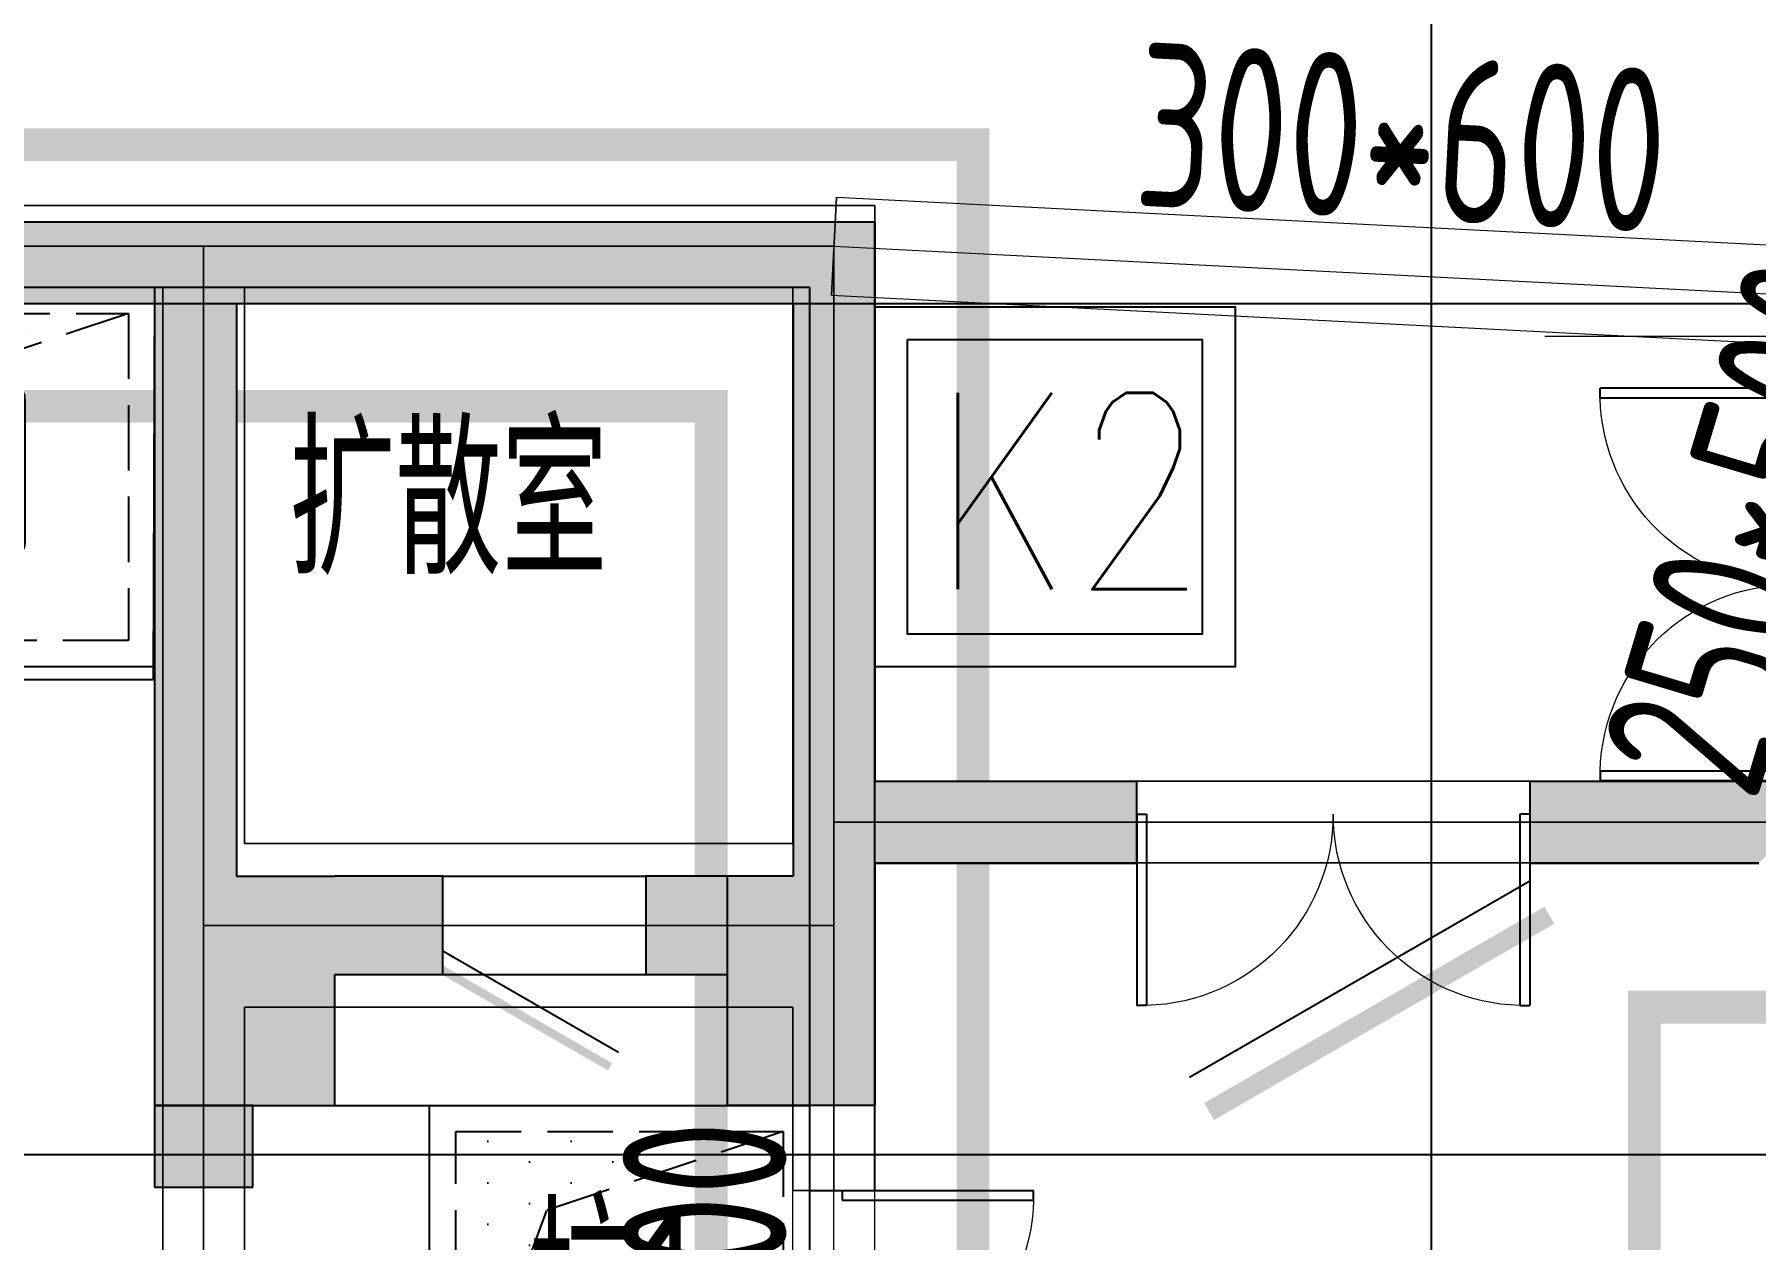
# Model space of a CAD drawing. Extents: x 369444 to 684549, y -549309 to 575337.
# Drawn here: x 430308 to 435564, y 403897 to 407579 of the extents above; entities that cross this region are included whole.
import ezdxf

# ---------------------------------------------------------------- set-up
doc = ezdxf.new("R2010")
doc.units = 0
doc.header["$LTSCALE"] = 1000
doc.header["$MEASUREMENT"] = 0
doc.linetypes.add('DASH', pattern=[0.35, 0.25, -0.1])
doc.linetypes.add('DOTE', pattern=[2.4200000000000004, 2, -0.2, 0.02, -0.2])
for name, color, linetype, lineweight, true_color in [('-1-0-1', 7, 'Continuous', 0, 0xc0c0c0), ('-1-1-2', 7, 'Continuous', 0, 0xc0c0c0), ('-2-0-1', 1, 'Continuous', 0, 0xff0000), ('-2-1-2', 9, 'Continuous', 0, 0x808080), ('1-6-1', 7, 'Continuous', 0, 0x55ff55), ('1-6-2', 7, 'Continuous', 0, 0x55ff55), ('12-6-1', 4, 'Continuous', 0, 0x00ffff), ('12-6-2', 4, 'Continuous', 0, 0x00ffff), ('12-6-5', 4, 'Continuous', 0, 0x00ffff)]:
    doc.layers.add(name, color=color, linetype=linetype, lineweight=lineweight, true_color=true_color)
for name, color, linetype in [('AIRD-PLUM', 122, 'Continuous'), ('DOTE', 1, 'Continuous'), ('PUB_HATCH', 8, 'Continuous'), ('WALL', 9, 'Continuous'), ('WINDOW', 4, 'Continuous'), ('填充', 8, 'Continuous'), ('文字', 2, 'Continuous'), ('车库集水坑', 60, 'Continuous'), ('防火分区线', 7, 'Continuous')]:
    doc.layers.add(name, color=color, linetype=linetype)
doc.layers.add('DOTE2', color=122, linetype='DOTE', lineweight=9)
doc.styles.add('_HZTXT', font='txt.shx', dxfattribs={"width": 0.8, "bigfont": 'HZTXT.shx'})
doc.styles.add('_TCH_DIM', font='SIMPLEX', dxfattribs={"bigfont": 'GBCBIG'})
doc.styles.add('yjkcad', font='yjkeng.shx', dxfattribs={"width": 0.7, "height": 250, "bigfont": 'yjkchn.shx'})
doc.styles.add('说明', font='TSSDENG', dxfattribs={"width": 0.7, "bigfont": 'HZTXT'})

# ---------------------------------------------------------------- blocks, each defined once
blk = doc.blocks.new('$DorLib2D$00000002')
for p, q in [((-0.5, -5.684341886080802e-17), (-0.5000000000000007, 0.4875)), ((-0.4750000000000007, 0.4875), (-0.5000000000000007, 0.4875)), ((-0.475, -2.842170943040401e-17), (-0.4750000000000007, 0.4875)), ((0.475, -2.842170943040401e-17), (0.4750000000000007, 0.4875)), ((0.4750000000000007, 0.4875), (0.5000000000000007, 0.4875)), ((0.5, -5.684341886080802e-17), (0.5000000000000007, 0.4875)), ((-0.5, -5.684341886080802e-17), (-0.475, -2.842170943040401e-17)), ((0.5, -5.684341886080802e-17), (0.475, -2.842170943040401e-17))]:
    blk.add_line(p, q)
at = {"lineweight": 13}
for centre, start, end in [((-0.4875, -4.263256414560601e-17), 0, 88.53071641864632), ((0.4875, -4.263256414560601e-17), 91.4692835813537, 180)]:
    blk.add_arc(centre, 0.4875, start, end, dxfattribs=at)
blk = doc.blocks.new('22#loudixiayicengjksdf')
at = {"layer": 'WALL'}
h = blk.add_hatch(color=0, dxfattribs=at)
h.dxf.hatch_style = 1
h.paths.add_polyline_path([(-183057.3250882935, -69118.8254491291), (-183057.3250882935, -68618.8254491291), (-183557.3250882935, -68618.8254491291), (-183557.3250882935, -69118.8254491291)], flags=17)
h.paths.add_polyline_path([(-170857.3250882935, -69118.8254491291), (-170857.3250882935, -68618.8254491291), (-171407.3250882935, -68618.8254491291), (-171407.3250882935, -69118.8254491291)], flags=17)
h.paths.add_polyline_path([(-171407.3250882935, -70818.8254491291), (-171157.3250882935, -70818.8254491291), (-171157.3250882935, -70418.8254491291), (-171557.3250882935, -70418.8254491291), (-171557.3250882935, -70818.8254491291)], flags=17)
h.paths.add_polyline_path([(-183507.3250882935, -70818.8254491291), (-183357.3250882935, -70818.8254491291), (-183357.3250882935, -70418.8254491291), (-183757.3250882935, -70418.8254491291), (-183757.3250882935, -70818.8254491291)], flags=17)
h.paths.add_polyline_path([(-168657.3250882935, -64218.8254491291), (-170857.3250882935, -64218.8254491291), (-170857.3250882935, -66418.8254491291), (-170307.3250882935, -66418.8254491291), (-170307.3250882935, -66618.8254491291), (-171107.3250882935, -66618.8254491291), (-171107.3250882935, -63968.8254491291), (-168457.3250882935, -63968.8254491291), (-168457.3250882935, -66618.8254491291), (-169207.3250882935, -66618.8254491291), (-169207.3250882935, -66418.8254491291), (-168657.3250882935, -66418.8254491291)])
h.paths.add_polyline_path([(-179257.3250882935, -73468.8254491291), (-179807.3250882935, -73468.8254491291), (-179807.3250882935, -73218.8254491291), (-179257.3250882935, -73218.8254491291), (-178857.3250882935, -73218.8254491291), (-178857.3250882935, -73468.8254491291), (-179007.3250882935, -73468.8254491291), (-179007.3250882935, -76368.8254491291), (-180757.3250882935, -76368.8254491291), (-180757.3250882935, -76118.8254491291), (-179257.3250882935, -76118.8254491291)])
h.paths.add_polyline_path([(-165957.3250882935, -64218.8254491291), (-166607.3250882935, -64218.8254491291), (-166607.3250882935, -63968.8254491291), (-165707.3250882935, -63968.8254491291), (-165707.3250882935, -65768.8254491291), (-165957.3250882935, -65768.8254491291)])
h.paths.add_polyline_path([(-188307.3250882935, -64018.82544911467), (-188957.3250882935, -64018.8254491291), (-188957.3250882935, -65568.8254491291), (-189207.3250882935, -65568.8254491291), (-189207.3250882935, -63768.8254491291), (-188307.3250882935, -63768.82544911467)])
h.paths.add_polyline_path([(-173307.3250882935, -80968.8254491291), (-174157.3250882935, -80968.8254491291), (-174857.3250882935, -80968.8254491291), (-174857.3250882935, -80718.8254491291), (-174407.3250882935, -80718.8254491291), (-174407.3250882935, -77518.8254491291), (-174157.3250882935, -77518.8254491291), (-174157.3250882935, -80718.8254491291), (-173307.3250882935, -80718.8254491291)])
h.paths.add_polyline_path([(-180757.3250882935, -80968.8254491291), (-181607.3250882935, -80968.8254491291), (-181607.3250882935, -80718.8254491291), (-180757.3250882935, -80718.8254491291), (-180757.3250882935, -77518.8254491291), (-180507.3250882935, -77518.8254491291), (-180507.3250882935, -80718.8254491291), (-180057.3250882935, -80718.8254491291), (-180057.3250882935, -80968.8254491291)])
h.paths.add_polyline_path([(-175107.3250882935, -73468.8254491291), (-175657.3250882935, -73468.8254491291), (-175657.3250882935, -76118.8254491291), (-174157.3250882935, -76118.8254491291), (-174157.3250882935, -76368.8254491291), (-175907.3250882935, -76368.8254491291), (-175907.3250882935, -73468.8254491291), (-176057.3250882935, -73468.8254491291), (-176057.3250882935, -73218.8254491291), (-175657.3250882935, -73218.8254491291), (-175107.3250882935, -73218.8254491291)])
h.paths.add_polyline_path([(-159582.3250882935, -72668.8254491291), (-160057.3250882935, -72668.8254491291), (-160057.3250882935, -74418.8254491291), (-160307.3250882935, -74418.8254491291), (-160307.3250882935, -72668.8254491291), (-160407.3250882935, -72668.8254491291), (-160407.3250882935, -72418.8254491291), (-160057.3250882935, -72418.8254491291), (-159582.3250882935, -72418.8254491291)])
h.paths.add_polyline_path([(-163357.3250882935, -80968.8254491291), (-163657.3250882935, -80968.8254491291), (-164057.3250882935, -80968.8254491291), (-164057.3250882935, -80718.8254491291), (-163907.3250882935, -80718.8254491291), (-163907.3250882935, -77118.8254491291), (-163657.3250882935, -77118.8254491291), (-163657.3250882935, -80718.8254491291), (-163357.3250882935, -80718.8254491291)])
h.paths.add_polyline_path([(-166757.3250882935, -80968.8254491291), (-167782.3250882935, -80968.8254491291), (-168557.3250882935, -80968.8254491291), (-168557.3250882935, -80718.8254491291), (-167807.3250882935, -80718.8254491291), (-167807.325088273, -77018.8254491291), (-167507.325088273, -77018.8254491291), (-167507.3250882935, -80718.8254491291), (-166757.3250882935, -80718.8254491291)])
h.paths.add_polyline_path([(-191007.3250882935, -75018.8254491291), (-191007.3250882935, -75818.8254491291), (-193107.3250882935, -75818.8254491291), (-193107.3250882935, -75568.8254491291), (-191257.3250882935, -75568.8254491291), (-191257.3250882935, -75018.8254491291)])
h.paths.add_polyline_path([(-183307.3250882935, -66418.8254491291), (-184057.3250882935, -66418.8254491291), (-184057.3250882935, -64018.8254491291), (-186257.3250882935, -64018.8254491291), (-186257.3250882935, -66218.8254491291), (-185707.3250882935, -66218.8254491291), (-185707.3250882935, -66418.8254491291), (-186457.3250882935, -66418.8254491291), (-186457.3250882935, -63768.8254491291), (-183807.3250882935, -63768.8254491291), (-183807.3250882935, -66168.8254491291), (-183307.3250882935, -66168.8254491291)])
h.paths.add_polyline_path([(-171407.3250882935, -73468.8254491291), (-171857.3250882935, -73468.8254491291), (-171857.3250882935, -73218.8254491291), (-171157.3250882935, -73218.8254491291), (-171157.3250882935, -76368.8254491291), (-171407.3250882935, -76368.8254491291)])
h.paths.add_polyline_path([(-183057.3250882935, -73468.8254491291), (-183507.3250882935, -73468.8254491291), (-183507.3250882935, -76368.8254491291), (-183757.3250882935, -76368.8254491291), (-183757.3250882935, -73218.8254491291), (-183057.3250882935, -73218.8254491291)])
h.paths.add_polyline_path([(-187382.3250882935, -80968.8254491291), (-188157.3250882935, -80968.8254491291), (-188157.3250882935, -80718.8254491291), (-187407.3250882935, -80718.8254491291), (-187407.3250882935, -77018.8254491291), (-187107.3250882935, -77018.8254491291), (-187107.3250882935, -80718.8254491291), (-186357.3250882935, -80718.8254491291), (-186357.3250882935, -80968.8254491291)])
h.paths.add_polyline_path([(-191257.3250882935, -80968.8254491291), (-191557.3250882935, -80968.8254491291), (-191557.3250882935, -80718.8254491291), (-191257.3250882935, -80718.8254491291), (-191257.3250882935, -77118.8254491291), (-191007.3250882935, -77118.8254491291), (-191007.3250882935, -80718.8254491291), (-190857.3250882935, -80718.8254491291), (-190857.3250882935, -80968.8254491291)])
h.paths.add_polyline_path([(-194857.3250882935, -72668.8254491291), (-195332.3250882935, -72668.8254491291), (-195332.3250882935, -72418.8254491291), (-194857.3250882935, -72418.8254491291), (-194507.3250882935, -72418.8254491291), (-194507.3250882935, -72668.8254491291), (-194607.3250882935, -72668.8254491291), (-194607.3250882935, -74418.8254491291), (-194857.3250882935, -74418.8254491291)])
h.paths.add_polyline_path([(-157057.3250882935, -81968.8254491291), (-157607.3250882935, -81968.8254491291), (-157607.3250882935, -81718.8254491291), (-157357.3250882935, -81718.8254491291), (-157357.3250882935, -77268.8254491291), (-157057.3250882935, -77268.8254491291)])
h.paths.add_polyline_path([(-197307.3250882935, -81968.8254491291), (-197857.3250882935, -81968.8254491291), (-197857.3250882935, -77268.8254491291), (-197557.3250882935, -77268.8254491291), (-197557.3250882935, -81718.8254491291), (-197307.3250882935, -81718.8254491291)])
h.paths.add_polyline_path([(-165557.3250882935, -72668.8254491291), (-165957.3250882935, -72668.8254491291), (-165957.3250882935, -69118.8254491291), (-166357.3250882935, -69118.8254491291), (-166357.3250882935, -68918.8254491291), (-165707.3250882935, -68918.8254491291), (-165707.3250882935, -72418.8254491291), (-165557.3250882935, -72418.8254491291)])
h.paths.add_polyline_path([(-188957.3250882935, -72668.8254491291), (-189357.3250882935, -72668.8254491291), (-189357.3250882935, -72418.8254491291), (-189207.3250882935, -72418.8254491291), (-189207.3250882935, -68918.8254491291), (-188507.3250882935, -68918.8254491291), (-188507.3250882935, -69118.8254491291), (-188957.3250882935, -69118.8254491291)])
h.paths.add_polyline_path([(-160857.3250882935, -80968.8254491291), (-161557.3250882935, -80968.8254491291), (-161557.3250882935, -80718.8254491291), (-160857.3250882935, -80718.8254491291), (-160857.3250882935, -77818.8254491291), (-160607.3250882935, -77818.8254491291), (-160607.3250882935, -80718.8254491291), (-160607.3250882935, -81718.8254491291), (-160007.3250882935, -81718.8254491291), (-160007.3250882935, -81968.8254491291), (-160857.3250882935, -81968.8254491291)])
h.paths.add_polyline_path([(-187107.3250882935, -71318.8254491291), (-187107.3250882935, -74818.8254491291), (-187407.3250882935, -74818.8254491291), (-187407.3250882935, -71318.8254491291)])
h.paths.add_polyline_path([(-193357.3250882935, -80968.8254491291), (-194057.3250882935, -80968.8254491291), (-194057.3250882935, -81968.8254491291), (-194907.3250882935, -81968.8254491291), (-194907.3250882935, -81718.8254491291), (-194307.3250882935, -81718.8254491291), (-194307.3250882935, -80718.8254491291), (-194307.3250882935, -77818.8254491291), (-194057.3250882935, -77818.8254491291), (-194057.3250882935, -80718.8254491291), (-193357.3250882935, -80718.8254491291)])
h.paths.add_polyline_path([(-167507.3250882935, -71318.8254491291), (-167507.3250882935, -74818.8254491291), (-167807.3250882935, -74818.8254491291), (-167807.3250882935, -71318.8254491291)])
h.paths.add_polyline_path([(-171157.3250882935, -80968.8254491291), (-171507.3250882935, -80968.8254491291), (-171507.3250882935, -80718.8254491291), (-171407.3250882935, -80718.8254491291), (-171407.3250882935, -77518.8254491291), (-171157.3250882935, -77518.8254491291), (-171157.3250882935, -80718.8254491291), (-170957.3250882935, -80718.8254491291), (-170957.3250882935, -80968.8254491291)])
h.paths.add_polyline_path([(-183407.3250882935, -80968.8254491291), (-183757.3250882935, -80968.8254491291), (-183957.3250882935, -80968.8254491291), (-183957.3250882935, -80718.8254491291), (-183757.3250882935, -80718.8254491291), (-183757.3250882935, -77518.8254491291), (-183507.3250882935, -77518.8254491291), (-183507.3250882935, -80718.8254491291), (-183407.3250882935, -80718.8254491291)])
h.paths.add_polyline_path([(-157057.3250882935, -75818.8254491291), (-157757.3250882935, -75818.8254491291), (-157757.3250882935, -75568.8254491291), (-157357.3250882935, -75568.8254491291), (-157357.3250882935, -72668.8254491291), (-157732.3250882935, -72668.8254491291), (-157732.3250882935, -72418.8254491291), (-157057.3250882935, -72418.8254491291)])
h.paths.add_polyline_path([(-197157.3250882935, -75818.8254491291), (-197857.3250882935, -75818.8254491291), (-197857.3250882935, -72418.8254491291), (-197182.3250882935, -72418.8254491291), (-197182.3250882935, -72668.8254491291), (-197557.3250882935, -72668.8254491291), (-197557.3250882935, -75568.8254491291), (-197157.3250882935, -75568.8254491291)])
h.paths.add_polyline_path([(-163907.3250882935, -72668.8254491291), (-163957.3250882935, -72668.8254491291), (-163957.3250882935, -72418.8254491291), (-163657.3250882935, -72418.8254491291), (-163257.3250882935, -72418.8254491291), (-163257.3250882935, -72668.8254491291), (-163657.3250882935, -72668.8254491291), (-163657.3250882935, -73518.8254491291), (-163907.3250882935, -73518.8254491291)])
h.paths.add_polyline_path([(-190957.3250882935, -72668.8254491291), (-191007.3250882935, -72668.8254491291), (-191007.3250882935, -73518.8254491291), (-191257.3250882935, -73518.8254491291), (-191257.3250882935, -72668.8254491291), (-191657.3250882935, -72668.8254491291), (-191657.3250882935, -72418.8254491291), (-191257.3250882935, -72418.8254491291), (-190957.3250882935, -72418.8254491291)])
h.paths.add_polyline_path([(-161807.3250882935, -75818.8254491291), (-163907.3250882935, -75818.8254491291), (-163907.3250882935, -75018.8254491291), (-163657.3250882935, -75018.8254491291), (-163657.3250882935, -75568.8254491291), (-161807.3250882935, -75568.8254491291)])
edge = h.paths.add_edge_path()
edge.add_line((-183557.3250882898, -66418.8254491291), (-183557.3250882898, -66518.82544907974))
edge.add_line((-183557.3250882898, -66518.82544907974), (-183307.3250882898, -66518.8254490802))
edge.add_line((-183307.3250882898, -66518.8254490802), (-183307.3250882935, -66418.8254491291))
edge.add_line((-183507.3250882935, -70818.8254491291), (-183507.3250882935, -71568.8254491291))
edge.add_line((-183507.3250882935, -71568.8254491291), (-185557.3250882935, -71568.8254491291))
edge.add_line((-185557.3250882935, -71568.8254491291), (-185557.3250882935, -71318.8254491291))
edge.add_line((-185557.3250882935, -71318.8254491291), (-183757.3250882935, -71318.8254491291))
edge.add_line((-183757.3250882935, -71318.8254491291), (-183757.3250882935, -70818.8254491291))
edge.add_line((-171157.3250882935, -70818.8254491291), (-171157.3250882935, -71318.8254491291))
edge.add_line((-171157.3250882935, -71318.8254491291), (-169357.3250882935, -71318.8254491291))
edge.add_line((-169357.3250882935, -71318.8254491291), (-169357.3250882935, -71568.8254491291))
edge.add_line((-169357.3250882935, -71568.8254491291), (-171407.3250882935, -71568.8254491291))
edge.add_line((-171407.3250882935, -71568.8254491291), (-171407.3250882935, -70818.8254491291))
h.paths.add_polyline_path([(-171407.3250882935, -71568.8254491291), (-171157.3250882935, -71568.8254491291), (-171157.3250882935, -70818.8254491291), (-171407.3250882935, -70818.8254491291)], flags=16)
h.paths.add_polyline_path([(-171157.3250882935, -71568.8254491291), (-169357.3250882935, -71568.8254491291), (-169357.3250882935, -71318.8254491291), (-171157.3250882935, -71318.8254491291)], flags=16)
h.paths.add_polyline_path([(-183757.3250882935, -71568.8254491291), (-183507.3250882935, -71568.8254491291), (-183507.3250882935, -70818.8254491291), (-183757.3250882935, -70818.8254491291)], flags=16)
h.paths.add_polyline_path([(-185557.3250882935, -71568.8254491291), (-183757.3250882935, -71568.8254491291), (-183757.3250882935, -71318.8254491291), (-185557.3250882935, -71318.8254491291)], flags=16)
blk = doc.blocks.new('$DorLib2D$00000192')
at = {"color": 0}
blk.add_line((-0.4999999999906706, 0.1249999999948415), (0.3660254037936426, 0.6249999999947988), dxfattribs=at)
at = {"color": 0, "const_width": 0.0416666666666667}
blk.add_lwpolyline([(-0.5416666666573526, 0.1971687836435301), (0.3243587371270884, 0.6971687836435052)], dxfattribs=at)
blk = doc.blocks.new('$DorLib2D$00000191')
at = {"layer": 'WINDOW', "color": 0}
blk.add_line((-0.5000000000157989, 0.1499999999964565), (0.3660254037903883, 0.6500000000090793), dxfattribs=at)
at = {"layer": 'WINDOW', "color": 0, "const_width": 0.05}
blk.add_lwpolyline([(-0.5500000000157925, 0.2366025403748857), (0.3160254037905226, 0.7366025403875369)], dxfattribs=at)
blk = doc.blocks.new('JSK1000')
at = {"layer": 'AIRD-PLUM'}
h = blk.add_hatch(dxfattribs=at)
h.set_pattern_fill('DOTS', color=8, scale=80, style=0)
h.set_pattern_definition([(0, (-20, -20), (63.5, 127), [0, -127])])
h.paths.add_polyline_path([(80, 1080), (80, 80), (320.9716578837224, 803.2870926924861), (1080, 1080)])
at = {"layer": 'AIRD-PLUM', "ltscale": 0.25}
blk.add_lwpolyline([(0, 0), (1160, 0), (1160, 1160), (2.273736754432321e-13, 1160)], close=True, dxfattribs=at)
at = {"layer": 'AIRD-PLUM', "color": 8, "linetype": 'DASH', "ltscale": 0.8}
blk.add_lwpolyline([(80, 80), (1080, 80), (1080, 1080), (80, 1080)], close=True, dxfattribs=at)
blk.add_lwpolyline([(80, 80), (320.9716578837224, 803.2870926924861), (1080, 1080)], dxfattribs=at)
blk = doc.blocks.new('A$C69B9310D')
at = {"layer": 'AIRD-PLUM', "xscale": -1, "rotation": 90}
blk.add_blockref('JSK1000', (1160.001854392933, 1160.000131775829), dxfattribs=at)
at = {"layer": '文字', "style": '说明', "width": 0.7}
blk.add_text('坑1', height=495, dxfattribs=at).set_placement((302.2758957293472, 349.9106249899778))

msp = doc.modelspace()

# ---------------------------------------------------------------- hatches: boundary and pattern name
at = {"layer": 'PUB_HATCH'}
for points in [[(428174.6157541256, 407006.9789495158), (428424.6157541256, 406756.9789495158), (430674.6157693844, 406756.9789495158), (430824.6157693844, 406806.9789495158), (430924.6157693844, 407006.9789495158)], [(430824.6157693844, 406806.9789495158), (430924.6157693844, 406756.9789495158), (432624.6157693844, 406756.9789495158), (432874.6157693844, 407006.9789495158), (430924.6157693844, 407006.9789495158)], [(432874.6157693844, 407006.9789495158), (432624.6157693844, 406756.9789495158), (432624.6157693844, 405196.9778613735), (432824.6157693844, 405176.9778618503), (432874.6157693844, 405296.9778613735)], [(430824.6157693844, 406806.9789495158), (430674.6157693844, 406756.9789495158), (430674.6157693844, 404306.9778928447), (430924.6157693844, 405006.9778942752), (430924.6157693844, 406756.9789495158)], [(432874.6157693844, 405046.9778613735), (433674.5558557492, 405046.9778613735), (433674.5558557492, 405296.9778613735), (432874.6157693844, 405296.9778613735), (432824.6157693844, 405176.9778618503)], [(435824.6159906369, 405296.9778613735), (434874.5558557492, 405296.9778613735), (434874.5558557492, 405046.9778613735), (435574.6159906369, 405046.9778613735)], [(432824.6157693844, 405176.9778618503), (432624.6157693844, 405196.9778613735), (432624.6157693844, 405006.9778928447), (432874.6157693844, 404306.9778914142), (432874.6157693844, 405046.9778613735)], [(430924.6157693844, 405006.9778942752), (430674.6157693844, 404306.9778933215), (431224.6157770138, 404306.9778957057), (431224.6157770138, 405006.9778957057)], [(431224.6157312375, 404706.9778957057), (431554.6157693844, 404706.9778418231), (431554.6158151608, 405006.9778418231), (431224.6157770138, 405006.9778957057)], [(432424.6157770138, 405006.9777002025), (432174.6158151608, 405006.9777407337), (432174.6157693844, 404706.9777407337), (432424.6157312375, 404706.9777002025)], [(432874.6157693844, 404306.9778914142), (432624.6157693844, 405006.9778928447), (432424.6157693844, 405006.9778937984), (432424.6157693844, 404306.9778937984)], [(430674.6157693844, 404306.977891891), (430674.6157693844, 404056.9778942752), (430974.6157693844, 404056.9778942752), (430974.6157693844, 404306.977891891)]]:
    msp.add_hatch(color=256, dxfattribs=at).paths.add_polyline_path(points)

# ---------------------------------------------------------------- linework, layer by layer
at = {"layer": '-1-0-1', "color": 0}
for p in [(430824.3786478024, 406931.9467353511, -3600), (432749.3788690548, 406931.9467353511, -3600), (432749.3788690548, 405172.5781340289, -3600), (430824.3786478024, 404856.9466852832, -3600), (432749.3788690548, 404856.9466852832, -3600), (432749.3788690548, 404046.5794453311, -3600)]:
    msp.add_point(p, dxfattribs=at)
at = {"layer": '-1-1-2', "color": 0}
for p, q in [((430824.3786478024, 406931.9467353511, -3600), (430824.3786478024, 406931.9467353511)), ((432749.3788690548, 406931.9467353511, -3600), (432749.3788690548, 406931.9467353511)), ((432749.3788690548, 405172.5781340289, -3600), (432749.3788690548, 405172.5781340289)), ((430824.3786478024, 404856.9466852832, -3600), (430824.3786478024, 404856.9466852832)), ((432749.3788690548, 404856.9466852832, -3600), (432749.3788690548, 404856.9466852832)), ((432749.3788690548, 404046.5794453311, -3600), (432749.3788690548, 404046.5794453311))]:
    msp.add_line(p, q, dxfattribs=at)
at = {"layer": '-2-0-1', "color": 0}
for p, q in [((428299.3786325436, 406931.9467353511, -3600), (430824.3786478024, 406931.9467353511, -3600)), ((430824.3786478024, 406931.9467353511, -3600), (432749.3788690548, 406931.9467353511, -3600)), ((430824.3786478024, 404856.9466852832, -3600), (430824.3786478024, 406931.9467353511, -3600)), ((432749.3788690548, 406931.9467353511, -3600), (436174.318596838, 406757.0527653384, -3600)), ((432749.3788690548, 405172.5781340289, -3600), (432749.3788690548, 406931.9467353511, -3600)), ((432749.3788690548, 404856.9466852832, -3600), (432749.3788690548, 405172.5781340289, -3600)), ((432749.3788690548, 405172.5781340289, -3600), (435699.3788690548, 405172.5781340289, -3600)), ((430824.3786478024, 402731.9467367816, -3600), (430824.3786478024, 404856.9466852832, -3600)), ((430824.3786478024, 404856.9466852832, -3600), (432749.3788690548, 404856.9466852832, -3600)), ((432749.3788690548, 404046.5794453311, -3600), (432749.3788690548, 404856.9466852832, -3600)), ((432749.3788690548, 402846.5794453311, -3600), (432749.3788690548, 404046.5794453311, -3600))]:
    msp.add_line(p, q, dxfattribs=at)
at = {"layer": '-2-1-2', "color": 0}
for p, q in [((428299.3786325436, 406931.9467353511), (430824.3786478024, 406931.9467353511)), ((430824.3786478024, 406931.9467353511), (432749.3788690548, 406931.9467353511)), ((430824.3786478024, 404856.9466852832), (430824.3786478024, 406931.9467353511)), ((432749.3788690548, 406931.9467353511), (436174.318596838, 406757.0527653384)), ((432749.3788690548, 405172.5781340289), (432749.3788690548, 406931.9467353511)), ((432749.3788690548, 404856.9466852832), (432749.3788690548, 405172.5781340289)), ((432749.3788690548, 405172.5781340289), (435699.3788690548, 405172.5781340289)), ((430824.3786478024, 402731.9467367816), (430824.3786478024, 404856.9466852832)), ((430824.3786478024, 404856.9466852832), (432749.3788690548, 404856.9466852832)), ((432749.3788690548, 404046.5794453311), (432749.3788690548, 404856.9466852832)), ((432749.3788690548, 402846.5794453311), (432749.3788690548, 404046.5794453311))]:
    msp.add_line(p, q, dxfattribs=at)
at = {"layer": '1-6-1', "color": 0}
for p, q in [((430824.3786478024, 407056.9467353511, -3600), (428174.3786325436, 407056.9467353511, -3600)), ((428174.3786325436, 407056.9467353511), (430824.3786478024, 407056.9467353511)), ((430824.3786478024, 407056.9467353511), (430824.3786478024, 407056.9467353511, -3600)), ((430824.3786478024, 407056.9467353511, -3600), (430824.3786478024, 407056.9467353511)), ((432874.3788690548, 407056.9467353511, -3600), (430824.3786478024, 407056.9467353511, -3600)), ((430824.3786478024, 407056.9467353511), (432874.3788690548, 407056.9467353511)), ((432874.3788690548, 407056.9467353511), (432874.3788690548, 407056.9467353511, -3600)), ((432874.3788690548, 407056.9467353511, -5100), (432874.3788690548, 405297.5781340289, -5100)), ((432874.3788690548, 407056.9467353511, -8700), (432874.3788690548, 407056.9467353511, -5100)), ((432874.3788690548, 405297.5781340289, -8700), (432874.3788690548, 407056.9467353511, -8700)), ((430699.3786478024, 406806.9467353511), (428424.3786325436, 406806.9467353511)), ((428424.3786325436, 406806.9467353511, -3600), (430699.3786478024, 406806.9467353511, -3600)), ((430699.3786478024, 406806.9467353511, -3600), (430699.3786478024, 406806.9467353511)), ((430699.3786478024, 406806.9467353511, -3600), (430699.3786478024, 404856.9466852832, -3600)), ((430699.3786478024, 406806.9467353511), (430699.3786478024, 406806.9467353511, -3600)), ((430699.3786478024, 404856.9466852832), (430699.3786478024, 406806.9467353511)), ((430949.3786478024, 406806.9467353511), (430949.3786478024, 406806.9467353511, -3600)), ((432624.3788690548, 406806.9467353511), (430949.3786478024, 406806.9467353511)), ((430949.3786478024, 406806.9467353511, -3600), (432624.3788690548, 406806.9467353511, -3600)), ((430949.3786478024, 406806.9467353511), (430949.3786478024, 405106.9466852832)), ((430949.3786478024, 406806.9467353511, -3600), (430949.3786478024, 406806.9467353511)), ((430949.3786478024, 405106.9466852832, -3600), (430949.3786478024, 406806.9467353511, -3600)), ((432624.3788690548, 406806.9467353511, -3600), (432624.3788690548, 406806.9467353511)), ((432624.3788690548, 406806.9467353511, -8700), (432624.3788690548, 405172.5781340289, -8700)), ((432624.3788690548, 406806.9467353511, -5100), (432624.3788690548, 406806.9467353511, -8700)), ((432624.3788690548, 405172.5781340289, -5100), (432624.3788690548, 406806.9467353511, -5100)), ((432874.3788690548, 405297.5781340289, -8700), (432874.3788690548, 405297.5781340289, -5100)), ((435824.3788690548, 405297.5781340289, -8700), (432874.3788690548, 405297.5781340289, -8700)), ((432874.3788690548, 405297.5781340289, -5100), (435824.3788690548, 405297.5781340289, -5100)), ((432874.3788690548, 405297.5781340289, -5100), (432874.3788690548, 405297.5781340289, -8700)), ((432624.3788690548, 405172.5781340289, -8700), (432624.3788690548, 405106.9466852832, -8700)), ((432624.3788690548, 405172.5781340289, -5100), (432624.3788690548, 405172.5781340289, -8700)), ((432624.3788690548, 405106.9466852832, -5100), (432624.3788690548, 405172.5781340289, -5100)), ((432624.3788690548, 405172.5781340289, -8700), (432624.3788690548, 405172.5781340289, -5100)), ((430949.3786478024, 405106.9466852832, -3600), (430949.3786478024, 405106.9466852832)), ((432624.3788690548, 405106.9466852832, -3600), (430949.3786478024, 405106.9466852832, -3600)), ((430949.3786478024, 405106.9466852832), (432624.3788690548, 405106.9466852832)), ((430949.3786478024, 405106.9466852832), (430949.3786478024, 405106.9466852832, -3600)), ((432624.3788690548, 405106.9466852832), (432624.3788690548, 405106.9466852832, -3600)), ((432624.3788690548, 405106.9466852832, -8700), (432624.3788690548, 405106.9466852832, -5100)), ((432874.3788690548, 405047.5781340289, -5100), (432874.3788690548, 404856.9466852832, -5100)), ((432874.3788690548, 405047.5781340289, -8700), (432874.3788690548, 405047.5781340289, -5100)), ((432874.3788690548, 404856.9466852832, -8700), (432874.3788690548, 405047.5781340289, -8700)), ((432874.3788690548, 405047.5781340289, -5100), (432874.3788690548, 405047.5781340289, -8700)), ((435574.3788690548, 405047.5781340289, -5100), (432874.3788690548, 405047.5781340289, -5100)), ((432874.3788690548, 405047.5781340289, -8700), (435574.3788690548, 405047.5781340289, -8700)), ((430699.3786478024, 404856.9466852832, -3600), (430699.3786478024, 402856.9467367816, -3600)), ((430699.3786478024, 404856.9466852832), (430699.3786478024, 404856.9466852832, -3600)), ((430699.3786478024, 402856.9467367816), (430699.3786478024, 404856.9466852832)), ((430699.3786478024, 404856.9466852832, -3600), (430699.3786478024, 404856.9466852832)), ((432874.3788690548, 404856.9466852832, -5100), (432874.3788690548, 404856.9466852832, -8700)), ((432874.3788690548, 404856.9466852832), (432874.3788690548, 404046.5794453311)), ((432874.3788690548, 404856.9466852832, -3600), (432874.3788690548, 404856.9466852832)), ((432874.3788690548, 404046.5794453311, -3600), (432874.3788690548, 404856.9466852832, -3600)), ((430949.3786478024, 404606.9466852832), (430949.3786478024, 404606.9466852832, -3600)), ((432624.3788690548, 404606.9466852832), (430949.3786478024, 404606.9466852832)), ((430949.3786478024, 404606.9466852832, -3600), (432624.3788690548, 404606.9466852832, -3600)), ((430949.3786478024, 404606.9466852832), (430949.3786478024, 402731.9467367816)), ((430949.3786478024, 404606.9466852832, -3600), (430949.3786478024, 404606.9466852832)), ((430949.3786478024, 402731.9467367816, -3600), (430949.3786478024, 404606.9466852832, -3600)), ((432624.3788690548, 404606.9466852832, -3600), (432624.3788690548, 404606.9466852832)), ((432624.3788690548, 404606.9466852832, -3600), (432624.3788690548, 404046.5794453311, -3600)), ((432624.3788690548, 404606.9466852832), (432624.3788690548, 404606.9466852832, -3600)), ((432624.3788690548, 404046.5794453311), (432624.3788690548, 404606.9466852832)), ((432624.3788690548, 404046.5794453311, -3600), (432624.3788690548, 404046.5794453311)), ((432624.3788690548, 404046.5794453311, -3600), (432874.3788690548, 404046.5794453311, -3600)), ((432624.3788690548, 404046.5794453311), (432624.3788690548, 404046.5794453311, -3600)), ((432874.3788690548, 404046.5794453311), (432624.3788690548, 404046.5794453311)), ((432874.3788690548, 404046.5794453311), (432874.3788690548, 404046.5794453311, -3600)), ((432874.3788690548, 404046.5794453311, -3600), (432874.3788690548, 404046.5794453311))]:
    msp.add_line(p, q, dxfattribs=at)
at = {"layer": '1-6-2', "color": 0}
for p, q in [((430824.3786478024, 406931.9467353511), (428299.3786325436, 406931.9467353511)), ((428299.3786325436, 406931.9467353511, -3600), (430824.3786478024, 406931.9467353511, -3600)), ((430824.3786478024, 406931.9467353511, -3600), (430824.3786478024, 406931.9467353511)), ((430824.3786478024, 406931.9467353511), (430824.3786478024, 406931.9467353511, -3600)), ((432749.3788690548, 406931.9467353511), (430824.3786478024, 406931.9467353511)), ((430824.3786478024, 406931.9467353511, -3600), (432749.3788690548, 406931.9467353511, -3600)), ((430824.3786478024, 406931.9467353511), (430824.3786478024, 404856.9466852832)), ((430824.3786478024, 406931.9467353511, -3600), (430824.3786478024, 406931.9467353511)), ((430824.3786478024, 404856.9466852832, -3600), (430824.3786478024, 406931.9467353511, -3600)), ((432749.3788690548, 406931.9467353511, -3600), (432749.3788690548, 406931.9467353511)), ((432749.3788690548, 406931.9467353511, -5100), (432749.3788690548, 405172.5781340289, -5100)), ((432749.3788690548, 406931.9467353511, -8700), (432749.3788690548, 406931.9467353511, -5100)), ((432749.3788690548, 405172.5781340289, -8700), (432749.3788690548, 406931.9467353511, -8700)), ((432749.3788690548, 405172.5781340289, -5100), (432749.3788690548, 404856.9466852832, -5100)), ((432749.3788690548, 405172.5781340289, -8700), (432749.3788690548, 405172.5781340289, -5100)), ((432749.3788690548, 404856.9466852832, -8700), (432749.3788690548, 405172.5781340289, -8700)), ((432749.3788690548, 405172.5781340289, -5100), (432749.3788690548, 405172.5781340289, -8700)), ((435699.3788690548, 405172.5781340289, -5100), (432749.3788690548, 405172.5781340289, -5100)), ((432749.3788690548, 405172.5781340289, -8700), (435699.3788690548, 405172.5781340289, -8700)), ((432749.3788690548, 405172.5781340289, -5100), (432749.3788690548, 405172.5781340289, -8700)), ((430824.3786478024, 404856.9466852832), (430824.3786478024, 404856.9466852832, -3600)), ((432749.3788690548, 404856.9466852832), (430824.3786478024, 404856.9466852832)), ((430824.3786478024, 404856.9466852832, -3600), (432749.3788690548, 404856.9466852832, -3600)), ((430824.3786478024, 404856.9466852832), (430824.3786478024, 402731.9467367816)), ((430824.3786478024, 404856.9466852832, -3600), (430824.3786478024, 404856.9466852832)), ((430824.3786478024, 402731.9467367816, -3600), (430824.3786478024, 404856.9466852832, -3600)), ((430824.3786478024, 404856.9466852832), (430824.3786478024, 404856.9466852832, -3600)), ((432749.3788690548, 404856.9466852832, -3600), (432749.3788690548, 404856.9466852832)), ((432749.3788690548, 404856.9466852832, -5100), (432749.3788690548, 404856.9466852832, -8700)), ((432749.3788690548, 404856.9466852832), (432749.3788690548, 404046.5794453311)), ((432749.3788690548, 404856.9466852832, -3600), (432749.3788690548, 404856.9466852832)), ((432749.3788690548, 404046.5794453311, -3600), (432749.3788690548, 404856.9466852832, -3600)), ((432749.3788690548, 404046.5794453311), (432749.3788690548, 404046.5794453311, -3600))]:
    msp.add_line(p, q, dxfattribs=at)
at = {"layer": '12-6-1', "color": 0}
for p, q in [((432757.0286264401, 407081.7515453983), (432741.7291116696, 406782.1419248271)), ((432741.7291116696, 406782.1419248271, -600), (432757.0286264401, 407081.7515453983, -600)), ((432757.0286264401, 407081.7515453983, -600), (432757.0286264401, 407081.7515453983)), ((432757.0286264401, 407081.7515453983), (436181.9683542233, 406906.8575758624)), ((432757.0286264401, 407081.7515453983, -600), (436181.9683542233, 406906.8575758624, -600)), ((432741.7291116696, 406782.1419248271), (432741.7291116696, 406782.1419248271, -600)), ((432741.7291116696, 406782.1419248271), (436166.6688394528, 406607.2479548145)), ((432741.7291116696, 406782.1419248271, -600), (436166.6688394528, 406607.2479548145, -600)), ((432624.3788690548, 404046.5794453311), (432874.3788690548, 404046.5794453311)), ((432624.3788690548, 404046.5794453311, -500), (432624.3788690548, 404046.5794453311)), ((432874.3788690548, 404046.5794453311, -500), (432624.3788690548, 404046.5794453311, -500)), ((432624.3788690548, 402846.5794453311), (432624.3788690548, 404046.5794453311)), ((432624.3788690548, 402846.5794453311, -500), (432624.3788690548, 404046.5794453311, -500)), ((432874.3788690548, 404046.5794453311), (432874.3788690548, 404046.5794453311, -500)), ((432874.3788690548, 402846.5794453311), (432874.3788690548, 404046.5794453311)), ((432874.3788690548, 402846.5794453311, -500), (432874.3788690548, 404046.5794453311, -500))]:
    msp.add_line(p, q, dxfattribs=at)
at = {"layer": '12-6-2', "color": 0}
for p, q in [((432749.3788690548, 406931.9467353511), (436174.318596838, 406757.0527653384)), ((432749.3788690548, 402846.5794453311), (432749.3788690548, 404046.5794453311))]:
    msp.add_line(p, q, dxfattribs=at)
at = {"layer": 'DOTE', "color": 8}
msp.add_line((434574.4833078366, 261806.9745316196), (434574.4833078366, 476704.7720441509), dxfattribs=at)
at = {"layer": 'DOTE', "color": 8, "lineweight": -2}
for p, q in [((377844.3971185666, 406756.9744267154), (624570.9460306149, 406756.9744267154)), ((377844.3971185666, 404156.9742912936), (624570.9460306149, 404156.9742912936))]:
    msp.add_line(p, q, dxfattribs=at)
at = {"layer": 'DOTE', "ltscale": 6}
msp.add_lwpolyline([(430670.2448587399, 405607.2174195934), (428420.3031320553, 405607.2174195934), (428424.6740426999, 406806.9789409328), (430674.6157693844, 406806.9789409328)], close=True, dxfattribs=at)
at = {"layer": 'DOTE2', "linetype": 'DOTE', "ltscale": 0.5}
msp.add_lwpolyline([(434921.1080102902, 406656.9791001964), (440624.6160058957, 406656.9791001964)], dxfattribs=at)
at = {"layer": 'WALL'}
for p, q in [((428174.6157541256, 407006.9789495158), (430924.6157693844, 407006.9789495158)), ((428424.4842843991, 407006.9742684055), (432874.473298071, 407006.9742736507)), ((430924.6157693844, 407006.9789495158), (432874.6157693844, 407006.9789495158)), ((432874.6157693844, 407006.9789495158), (432874.6157693844, 405296.9778613735)), ((428674.7372674923, 406806.9742688823), (432674.473298071, 406806.9742736507)), ((428424.6157541256, 406756.9789495158), (430674.6157693844, 406756.9789495158)), ((430674.6157693844, 406756.9789495158), (430674.6157693844, 404306.9778928447)), ((430924.6157693844, 406756.9789495158), (432624.6157693844, 406756.9789495158)), ((430924.6157693844, 406756.9789495158), (430924.6157693844, 405006.9778942752)), ((432624.6157693844, 406756.9789495158), (432624.6157693844, 405196.9778613735)), ((433674.5558557492, 405296.9778613735), (432874.6157693844, 405296.9778613735)), ((433674.5558557492, 405046.9778613735), (433674.5558557492, 405296.9778613735)), ((435824.6159906369, 405296.9778613735), (434874.5558557492, 405296.9778613735)), ((434874.5558557492, 405296.9778613735), (434874.5558557492, 405046.9778613735)), ((432624.6157693844, 405196.9778613735), (432624.6157693844, 405006.9778928447)), ((432874.6157693844, 405046.9778613735), (433674.5558557492, 405046.9778613735)), ((432874.6157693844, 405046.9778613735), (432874.6157693844, 404306.9778914142)), ((434874.5558557492, 405046.9778613735), (435574.6159906369, 405046.9778613735)), ((430924.6157693844, 405006.9778942752), (431224.6157770138, 405006.9778957057)), ((431554.6158151608, 405006.9778418231), (431224.6157770138, 405006.9778957057)), ((431554.6157693844, 404706.9778418231), (431554.6158151608, 405006.9778418231)), ((432174.6158151608, 405006.9777407337), (432174.6157693844, 404706.9777407337)), ((432424.6157770138, 405006.9777002025), (432174.6158151608, 405006.9777407337)), ((432424.6157312375, 404706.9777002025), (432424.6157770138, 405006.9777002025)), ((432624.6157693844, 405006.9778928447), (432424.6157693844, 405006.9778937984)), ((432424.6157693844, 404306.9778937984), (432424.6157693844, 405006.9778937984)), ((431224.6157312375, 404706.9778957057), (431554.6157693844, 404706.9778418231)), ((431224.6157770138, 404306.9778957057), (431224.6157312375, 404706.9778957057)), ((432174.6157693844, 404706.9777407337), (432424.6157312375, 404706.9777002025)), ((430674.6157693844, 404306.9778933215), (431224.6157770138, 404306.9778957057)), ((430674.6157693844, 404306.977891891), (430674.6157693844, 404056.9778942752)), ((430974.6157693844, 404306.977891891), (430674.6157693844, 404306.977891891)), ((430974.6157693844, 404056.9778942752), (430974.6157693844, 404306.977891891)), ((432874.6157693844, 404306.9778914142), (432424.6157693844, 404306.9778937984)), ((430674.6157693844, 404056.9778942752), (430974.6157693844, 404056.9778942752))]:
    msp.add_line(p, q, dxfattribs=at)
at = {"layer": 'WALL', "linetype": 'ByBlock'}
for p, q in [((432874.473298071, 404046.9743561435), (432874.473298071, 407006.9742736507)), ((432674.473298071, 406806.9742736507), (432674.473298071, 404046.9743561435)), ((432674.473298071, 404046.9743561435), (432874.473298071, 404046.9743561435))]:
    msp.add_line(p, q, dxfattribs=at)
at = {"layer": 'WINDOW', "color": 0}
for p, q in [((431554.6158151608, 405006.9778418231, 187.5048325446033), (432174.6158151608, 405006.9777407337, 187.5048325446033)), ((431554.6157693844, 404706.9778418231, 187.5048325446033), (432174.6157693844, 404706.9777407337, 187.5048325446033))]:
    msp.add_line(p, q, dxfattribs=at)
at = {"layer": 'WINDOW'}
msp.add_line((431224.6157693844, 404306.9778937984, 187.5076606072442), (432424.6157693844, 404306.9778809238, 187.5076606072442), dxfattribs=at)
at = {"layer": '车库集水坑', "lineweight": -2}
for points in [[(432874.5427255612, 406746.8683409381), (433974.5427255612, 406746.8683409381), (433974.5427255612, 405646.8683409381), (432874.5427255612, 405646.8683409381)], [(432974.5427255612, 406646.8683409381), (433874.5427255612, 406646.8683409381), (433874.5427255612, 405746.8683409381), (432974.5427255612, 405746.8683409381)]]:
    msp.add_lwpolyline(points, close=True, dxfattribs=at)
at = {"layer": '防火分区线', "color": 130, "linetype": 'DASH', "ltscale": 8, "const_width": 100}
for points in [[(478324.5572290402, 426256.9789795566), (465574.5572290402, 426256.9789795566), (465574.5572290402, 423442.4089746166), (417774.4826288205, 423406.5660538364), (417774.4981241208, 408842.691336124), (423274.4979333859, 408842.8117527652), (423274.4782800656, 402406.9754237819), (428674.482949255, 402406.9754237819), (428674.4975595456, 406442.711327045), (432374.4873361569, 406442.711327045), (432374.4726953488, 396756.8683418918), (440624.5429010373, 396756.8683418918), (440624.5429010373, 402156.8683418918), (436024.5575876217, 402156.8683418918), (436024.5575876217, 403806.9768156696), (440674.4831247311, 403806.9768151927), (440674.4831247311, 406106.8683709789), (491024.5575571042, 406106.8683709789)], [(479124.5572290402, 425456.9789795566), (466374.5572290402, 425456.9789795566), (466374.5572290402, 422643.0086307216), (418574.4834833127, 422607.1657099414), (418574.4972696286, 409642.7088513065), (424074.5003747921, 409642.8292679477), (424074.4807214718, 403206.9754237819), (427874.485848425, 403206.9754237819), (427874.5004587155, 407242.711327045), (433174.4885416012, 407242.711327045), (433174.4739007931, 397556.8683418918), (439824.5429010373, 397556.8683418918), (439824.5429010373, 401356.8683418918), (435224.5575876217, 401356.8683418918), (435224.5575876217, 404606.9768156696), (439874.4831247311, 404606.9768151927), (439874.4831247311, 406906.8683709789), (491824.5575571042, 406906.8683709789)]]:
    msp.add_lwpolyline(points, dxfattribs=at)
at = {"layer": '防火分区线', "color": 5, "linetype": 'DASH', "ltscale": 8, "const_width": 100}
for points in [[(491824.5429468136, 406906.7376966167), (439874.4831552487, 406906.7376966167), (439874.4831552487, 404606.8363723445), (435224.4733743649, 404606.7228078532), (435224.5527429562, 401356.7376675296), (439824.5429315548, 401356.7376675296), (439824.5429315548, 397556.7376675296), (433174.4733285885, 397556.7376675296), (433174.4733285885, 407242.5806526828), (427874.5004892331, 407242.5806526828), (427874.485848425, 403206.9754237819), (424074.5393838864, 403206.9754237819), (424074.4809503537, 409706.8556375194), (418174.4845743161, 409706.7264632869)], [(491024.5429468136, 406106.7376966167), (440674.4831552487, 406106.7376966167), (440674.4831552487, 403806.8559093166), (436024.4929056149, 403806.742345779), (436024.5332117062, 402156.7376675296), (440624.5429315548, 402156.7376675296), (440624.5429315548, 396756.7376675296), (432374.4733285885, 396756.7376675296), (432374.4733285885, 406442.5806526828), (428674.4975900631, 406442.5806526828), (428674.482949255, 402406.9754237819), (423274.546570776, 402406.9754237819), (423274.4881372433, 408906.8381223369), (418974.4845743161, 408906.7439784694)]]:
    msp.add_lwpolyline(points, dxfattribs=at)

# ---------------------------------------------------------------- block references
at = {"layer": 'WALL', "color": 8}
msp.add_blockref('22#loudixiayicengjksdf', (589531.8096246701, 473425.8010425258, -14.014), dxfattribs=at)
at = {"layer": 'WINDOW', "yscale": 1200}
for name, p, xscale, zscale, rotation in [('$DorLib2D$00000002', (435674.4732904416, 405898.1059317279), -1200, 1200, 90), ('$DorLib2D$00000002', (434274.4249887448, 405196.9731883693), -1200, -1200, 180), ('$DorLib2D$00000191', (434274.5558557492, 405171.9778613735), 1200, -1200, 180), ('$DorLib2D$00000002', (432774.473298071, 403446.9743561435), -1200, -1200, 270)]:
    msp.add_blockref(name, p, dxfattribs=dict(at, xscale=xscale, zscale=zscale, rotation=rotation))
at = {"layer": 'WINDOW', "color": 0, "xscale": -619.9999999999953, "yscale": 619.9999999999958, "zscale": 619.9999999999999, "rotation": 179.9999906654081}
msp.add_blockref('$DorLib2D$00000192', (431864.6157922726, 404856.9777912784), dxfattribs=at)
at = {"layer": '填充'}
for p in [(429514.6139154416, 405646.977760284), (431514.6042718869, 403146.9777607608)]:
    msp.add_blockref('A$C69B9310D', p, dxfattribs=at)

# ---------------------------------------------------------------- texts
at = {"color": 2, "style": '_TCH_DIM'}
msp.add_text('扩散室', height=450, rotation=1.584150320193387e-08, dxfattribs=at).set_placement((431086.0771722775, 405930.1106028247, 187.504832544596))
at = {"layer": '12-6-5', "color": 0, "char_height": 500, "attachment_point": 8, "style": 'yjkcad'}
for s, insert, rotation in [('300*600', (434470.5184640866, 407014.2785353351), 357.07673980078823), ('250*500', (435797.9542169552, 406006.4485091853), 73.31411561983373), ('250*500', (432604.3788690548, 403446.5794448543), 90)]:
    msp.add_mtext(s, dxfattribs=dict(at, insert=insert, rotation=rotation))
at = {"layer": '车库集水坑', "lineweight": -2, "style": '_HZTXT', "width": 0.8}
msp.add_text('K2', height=600, dxfattribs=at).set_placement((433045.1621942502, 405884.0060567546))

doc.saveas('drawing.dxf')
